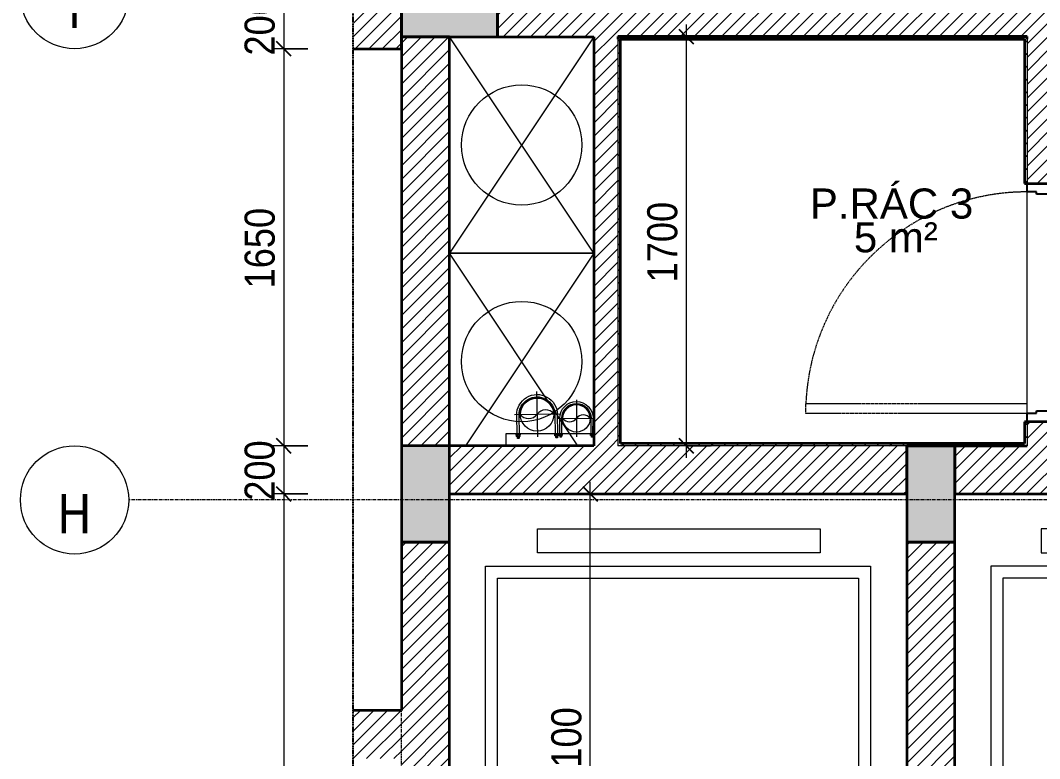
# Model space of a CAD drawing. Header units: millimetres. Extents: x 110757 to 149279, y 2002 to 54990.
# Drawn here: x 118995 to 123231, y 50362 to 53430 of the extents above; entities that cross this region are included whole.
import ezdxf

# ---------------------------------------------------------------- set-up
doc = ezdxf.new("R2010")
doc.units = ezdxf.units.MM
for name, pattern in [('Dash - Tight', [4.5, 3, -1.5]), ('Grid Line', [22.225, 12.7, -3.175, 3.175, -3.175]), ('Hidden', [7.14375, 4.7625, -2.38125]), ('IMPORT-CENTER _3_', [10.16, 6.35, -1.27, 1.27, -1.27])]:
    doc.linetypes.add(name, pattern=pattern)
for name, color, linetype, lineweight in [('0-2', 10, 'Continuous', 5), ('0-3', 250, 'Continuous', 18), ('A-ANNO-DIMS', 211, 'Continuous', 9), ('A-ANNO-DIMS-50', 211, 'Continuous', 9), ('A-AREA-IDEN', 2, 'Continuous', 9), ('A-DETL-GENF-1', 92, 'Dash - Tight', 18), ('A-DETL-GENF-2', 92, 'Hidden', 25), ('A-DOOR', 31, 'Continuous', 18), ('A-DOOR-1', 31, 'Continuous', 25), ('A-DOOR-FRAM', 31, 'Continuous', 25), ('A-FLOR', 192, 'Continuous', 18), ('A-WALL', 113, 'Continuous', 18), ('A-WALL-1', 113, 'Continuous', 35), ('A-WALL-PATT-1', 111, 'Continuous', 18), ('G-IMPT', 8, 'Continuous', 18), ('G-IMPT-1', 8, 'Continuous', 25), ('G-IMPT-2', 8, 'IMPORT-CENTER _3_', 18), ('I-WALL-2', 2, 'Continuous', 35), ('M-EQPM', 50, 'Continuous', 18), ('S-COLS-1', 9, 'Continuous', 5), ('S-COLS-2', 7, 'Continuous', 35), ('S-GRID-1', 1, 'Grid Line', 9), ('S-GRID-IDEN', 1, 'Continuous', 9)]:
    doc.layers.add(name, color=color, linetype=linetype, lineweight=lineweight)
doc.styles.add('Arial', font='arial.ttf', dxfattribs={"height": 125})
doc.styles.add('Tahoma_B', font='tahomabd.ttf', dxfattribs={"height": 162.5})
doc.styles.add('UTM Avo', font='', dxfattribs={"width": 0.9, "height": 125})
doc.styles.get('UTM Avo').set_extended_font_data('UTM Avo')
doc.dimstyles.new('1_Dim_chi_tiet_2_5', dxfattribs={"dimscale": 304.8, "dimtxt": 124.912619, "dimasz": 0.19685, "dimexe": 0.164042, "dimexo": 0.0625, "dimgap": 0.016404, "dimtad": 1, "dimdec": 0, "dimrnd": 5, "dimzin": 0, "dimdsep": 46, "dimtxsty": 'UTM Avo', "dimblk1": 'OBLIQUE', "dimblk2": 'OBLIQUE', "dimsah": 1, "dimcen": 0.09, "dimdle": 0.164042, "dimazin": 0, "dimtfac": 1, "dimtdec": 4, "dimtix": 1, "dimtmove": 0, "dimatfit": 3, "dimfxl": 0.328084, "dimfxlon": 1, "dimtvp": 1, "dimtolj": 1, "dimtzin": 0, "dimarcsym": 2})
pattern_1 = [(45, (8525.727, 0), (-28.284271, 28.284271), [])]
pattern_2 = [(45, (8525.727, 0), (-26.516504, 26.516504), [])]

# ---------------------------------------------------------------- blocks, each defined once
blk = doc.blocks.new('NCV_TKTC_KET CAU_rvt-2-TKCS_THANG MÁY TM3 - MẶT BẰNG TẦNG 1')
at = {"layer": 'S-COLS-1'}
for points in [[(112452.6, 53361.9), (112452.6, 53561.9), (112052.6, 53561.9), (112052.6, 53361.9)], [(112252.6, 51261.9), (112252.6, 51661.9), (112052.6, 51661.9), (112052.6, 51261.9)], [(114352.6, 51261.9), (114352.6, 51661.9), (114152.6, 51661.9), (114152.6, 51261.9), (114221.4, 51261.9)]]:
    blk.add_hatch(color=256, dxfattribs=at).paths.add_polyline_path(points)
at = {"layer": 'S-COLS-2'}
for p, q in [((112052.6, 53561.9), (112052.6, 53361.9)), ((112452.6, 53361.9), (112452.6, 53561.9)), ((112052.6, 53361.9), (112452.6, 53361.9)), ((112252.6, 51661.9), (112052.6, 51661.9)), ((112052.6, 51661.9), (112052.6, 51261.9)), ((112252.6, 51261.9), (112252.6, 51661.9)), ((114352.6, 51661.9), (114152.6, 51661.9)), ((114152.6, 51661.9), (114152.6, 51261.9)), ((114352.6, 51261.9), (114352.6, 51661.9)), ((112052.6, 51261.9), (112252.6, 51261.9)), ((114152.6, 51261.9), (114352.6, 51261.9))]:
    blk.add_line(p, q, dxfattribs=at)
blk = doc.blocks.new('TKTC_XREF_251221_MB TANG 1 - TKTC_XREF_260130_MB TANG 1_dwg_$cc-4202114-TKCS_THANG MÁY TM3 - MẶT BẰNG TẦNG 1')
at = {"layer": 'G-IMPT'}
blk.add_circle((0, 0), 0.5, dxfattribs=at)
for centre, radius, start, end in [((0, 0), 0.5, 90, 270), ((0.188, 0.25), 0.313, 126.8699, 233.1301), ((-0.188, -0.25), 0.313, 306.8699, 53.1301)]:
    blk.add_arc(centre, radius, start, end, dxfattribs=at)
at = {"layer": 'G-IMPT-2'}
for p, q in [((0, -0.673), (0, 0.638)), ((-0.673, 0), (0.673, 0))]:
    blk.add_line(p, q, dxfattribs=at)
blk = doc.blocks.new('TKTC_XREF_251221_MB TANG 1 - TKTC_XREF_260130_MB TANG 1_dwg_CUM U_DN100-4202115-TKCS_THANG MÁY TM3 - MẶT BẰNG TẦNG 1')
at = {"layer": 'G-IMPT'}
blk.add_hatch(color=256, dxfattribs=at).paths.add_polyline_path([(0, 61), (15.8, 58.9), (30.5, 52.8), (43.1, 43.1), (52.8, 30.5), (58.9, 15.8), (61, 0), (58.9, -15.8), (52.8, -30.5), (43.1, -43.1), (30.5, -52.8), (15.8, -58.9), (0, -61), (0, -57), (14.8, -55.1), (28.5, -49.4), (40.3, -40.3), (49.4, -28.5), (55.1, -14.8), (57, 0), (55.1, 14.8), (49.4, 28.5), (40.3, 40.3), (28.5, 49.4), (14.8, 55.1), (0, 57)])
for p, q in [((-79.1, 66.6), (-79.1, 63.4)), ((-76.6, 66.6), (-76.6, 63.4)), ((-74.6, 66.6), (-74.6, 63.4)), ((-72.7, 69.3), (-72.7, 60.7)), ((-66.9, 67.9), (-71.7, 67.9)), ((-66.9, 62.1), (-71.7, 62.1)), ((-65, 69), (0, 69)), ((-79.1, -63.4), (-79.1, -66.6)), ((-76.6, -63.4), (-76.6, -66.6)), ((-74.6, -63.4), (-74.6, -66.6)), ((-72.7, -60.7), (-72.7, -69.3)), ((-66.9, -62.1), (-71.7, -62.1)), ((-66.9, -67.9), (-71.7, -67.9)), ((-65, -69), (0, -69))]:
    blk.add_line(p, q, dxfattribs=at)
at = {"layer": 'G-IMPT', "flags": 128}
for points in [[(-72.7, 67.6), (-78.1, 67.6), (-78.1, 62.4), (-72.7, 62.4)], [(-71.7, 59.2), (-66.9, 59.2), (-66.9, 70.8), (-71.7, 70.8)], [(-66.9, 70.8), (-66.9, 72.7), (-65, 72.7)], [(-65, 72.7), (-65, 57.3), (-66.9, 57.3), (-66.9, 59.2)], [(-65, 61), (0, 61), (0, 57)], [(-72.7, -62.4), (-78.1, -62.4), (-78.1, -67.6), (-72.7, -67.6)], [(-71.7, -70.8), (-66.9, -70.8), (-66.9, -59.2), (-71.7, -59.2)], [(-66.9, -59.2), (-66.9, -57.3), (-65, -57.3), (-65, -72.7), (-66.9, -72.7), (-66.9, -70.8)], [(-65, -61), (0, -61), (0, -57)]]:
    blk.add_lwpolyline(points, dxfattribs=at)
at = {"layer": 'G-IMPT'}
for centre, radius, start, end in [((-78.1, 66.6), 0.96, 90, 180), ((-78.1, 63.4), 0.96, 180, 270), ((-71.1, 69.3), 1.56, 112.6199, 247.3801), ((-67.9, 65), 4.8, 143.1301, 216.8699), ((-71.1, 60.7), 1.56, 112.6199, 247.3801), ((0, 0), 69, 270, 90), ((0, 0), 61, 270, 90), ((0, 0), 57, 270, 90), ((-78.1, -63.4), 0.96, 90, 180), ((-78.1, -66.6), 0.96, 180, 270), ((-71.1, -60.7), 1.56, 112.6199, 247.3801), ((-67.9, -65), 4.8, 143.1301, 216.8699), ((-71.1, -69.3), 1.56, 112.6199, 247.3801)]:
    blk.add_arc(centre, radius, start, end, dxfattribs=at)
blk = doc.blocks.new('TKTC_XREF_251221_MB TANG 1 - TKTC_XREF_260130_MB TANG 1_dwg_CUM U_DN100-V4-TKCS_THANG MÁY TM3 - MẶT BẰNG TẦNG 1')
at = {"layer": 'G-IMPT'}
blk.add_hatch(color=256, dxfattribs=at).paths.add_polyline_path([(0, -61), (0, -57), (14.8, -55.1), (28.5, -49.4), (40.3, -40.3), (49.4, -28.5), (55.1, -14.8), (57, 0), (55.1, 14.8), (49.4, 28.5), (40.3, 40.3), (28.5, 49.4), (14.8, 55.1), (0, 57), (0, 61), (15.8, 58.9), (30.5, 52.8), (43.1, 43.1), (52.8, 30.5), (58.9, 15.8), (61, 0), (58.9, -15.8), (52.8, -30.5), (43.1, -43.1), (30.5, -52.8), (15.8, -58.9)])
for p, q in [((-72.7, 69.3), (-72.7, 60.7)), ((-65, 69), (0, 69)), ((-79.1, 66.6), (-79.1, 63.4)), ((-76.6, 66.6), (-76.6, 63.4)), ((-74.6, 66.6), (-74.6, 63.4)), ((-66.9, 67.9), (-71.7, 67.9)), ((-66.9, 62.1), (-71.7, 62.1)), ((-79.1, -63.4), (-79.1, -66.6)), ((-76.6, -63.4), (-76.6, -66.6)), ((-74.6, -63.4), (-74.6, -66.6)), ((-72.7, -60.7), (-72.7, -69.3)), ((-66.9, -62.1), (-71.7, -62.1)), ((-66.9, -67.9), (-71.7, -67.9)), ((-65, -69), (0, -69))]:
    blk.add_line(p, q, dxfattribs=at)
at = {"layer": 'G-IMPT', "flags": 128}
for points in [[(-71.7, 59.2), (-66.9, 59.2), (-66.9, 70.8), (-71.7, 70.8)], [(-66.9, 70.8), (-66.9, 72.7), (-65, 72.7), (-65, 57.3), (-66.9, 57.3), (-66.9, 59.2)], [(-72.7, 67.6), (-78.1, 67.6), (-78.1, 62.4), (-72.7, 62.4)], [(-65, 61), (0, 61), (0, 57)], [(-72.7, -62.4), (-78.1, -62.4), (-78.1, -67.6), (-72.7, -67.6)], [(-71.7, -70.8), (-66.9, -70.8), (-66.9, -59.2), (-71.7, -59.2)], [(-66.9, -59.2), (-66.9, -57.3), (-65, -57.3), (-65, -72.7), (-66.9, -72.7), (-66.9, -70.8)], [(-65, -61), (0, -61), (0, -57)]]:
    blk.add_lwpolyline(points, dxfattribs=at)
at = {"layer": 'G-IMPT'}
for centre, radius, start, end in [((-71.1, 69.3), 1.56, 112.6199, 247.3801), ((0, 0), 69, 270, 90), ((-78.1, 66.6), 0.96, 90, 180), ((-78.1, 63.4), 0.96, 180, 270), ((-67.9, 65), 4.8, 143.1301, 216.8699), ((-71.1, 60.7), 1.56, 112.6199, 247.3801), ((0, 0), 61, 270, 90), ((0, 0), 57, 270, 90), ((-78.1, -63.4), 0.96, 90, 180), ((-78.1, -66.6), 0.96, 180, 270), ((-71.1, -60.7), 1.56, 112.6199, 247.3801), ((-67.9, -65), 4.8, 143.1301, 216.8699), ((-71.1, -69.3), 1.56, 112.6199, 247.3801)]:
    blk.add_arc(centre, radius, start, end, dxfattribs=at)
blk = doc.blocks.new('TKTC_XREF_251221_MB TANG 1 - TKTC_XREF_260130_MB TANG 1_dwg_$cc-4202118-TKCS_THANG MÁY TM3 - MẶT BẰNG TẦNG 1')
at = {"layer": 'G-IMPT'}
blk.add_circle((0, 0), 0.5, dxfattribs=at)
for centre, radius, start, end in [((0, 0), 0.5, 90, 270), ((0.188, 0.25), 0.313, 126.8699, 233.1301), ((-0.188, -0.25), 0.313, 306.8699, 53.1301)]:
    blk.add_arc(centre, radius, start, end, dxfattribs=at)
at = {"layer": 'G-IMPT-2'}
for p, q in [((0, -0.673), (0, 0.673)), ((-0.673, 0), (0.673, 0))]:
    blk.add_line(p, q, dxfattribs=at)
blk = doc.blocks.new('TKTC_XREF_251221_MB TANG 1 - TKTC_XREF_260130_MB TANG 1_dwg-4202109-TKCS_THANG MÁY TM3 - MẶT BẰNG TẦNG 1')
at = {"layer": 'G-IMPT'}
for p, q in [((-90299, -349634.7), (-90664.7, -349634.7)), ((-90664.7, -349635), (-90664.7, -349684.7))]:
    blk.add_line(p, q, dxfattribs=at)
at = {"layer": 'G-IMPT', "flags": 128}
blk.add_lwpolyline([(-90299, -349634.7), (-90664.7, -349634.7), (-90664.7, -349684.7)], dxfattribs=at)
at = {"layer": 'G-IMPT-1'}
blk.add_line((-91099.1, -348034.7), (-91099.1, -350784.7), dxfattribs=at)
for name, p, xscale, yscale, zscale, rotation in [('TKTC_XREF_251221_MB TANG 1 - TKTC_XREF_260130_MB TANG 1_dwg_$cc-4202118-TKCS_THANG MÁY TM3 - MẶT BẰNG TẦNG 1', (-90535.1, -349553.4), 140.0000000000797, 140.0000000000797, 140.0000000000797, 271.0087957877644), ('TKTC_XREF_251221_MB TANG 1 - TKTC_XREF_260130_MB TANG 1_dwg_$cc-4202114-TKCS_THANG MÁY TM3 - MẶT BẰNG TẦNG 1', (-90371.7, -349570.6), 114.0000000000649, 114.0000000000649, 114.0000000000649, 269.9277821117898)]:
    blk.add_blockref(name, p, dxfattribs=dict(xscale=xscale, yscale=yscale, zscale=zscale, rotation=rotation))
at = {"extrusion": (0, 0, -1), "xscale": 1.228070175438593, "yscale": 1.228070175438593, "zscale": -1.228070175438593, "rotation": 88.99120421064113}
blk.add_blockref('TKTC_XREF_251221_MB TANG 1 - TKTC_XREF_260130_MB TANG 1_dwg_CUM U_DN100-V4-TKCS_THANG MÁY TM3 - MẶT BẰNG TẦNG 1', (90535, -349556.3), dxfattribs=at)
at = {"extrusion": (0, 0, -1), "zscale": -1, "rotation": 90.072217886616}
blk.add_blockref('TKTC_XREF_251221_MB TANG 1 - TKTC_XREF_260130_MB TANG 1_dwg_CUM U_DN100-4202115-TKCS_THANG MÁY TM3 - MẶT BẰNG TẦNG 1', (90371.6, -349569.7), dxfattribs=at)
blk = doc.blocks.new('TKTC_XREF_251221_MB TANG 1 - TKTC_XREF_251221_MB TANG 1-2038492-TKCS_THANG MÁY TM3 - MẶT BẰNG TẦNG 1')
blk.add_blockref('TKTC_XREF_251221_MB TANG 1 - TKTC_XREF_260130_MB TANG 1_dwg-4202109-TKCS_THANG MÁY TM3 - MẶT BẰNG TẦNG 1', (169499.1, 384109.7))
blk = doc.blocks.new('FD_02 - FD_03 - FD_03-KY THUAT-900x2200mm-801877-TKCS_THANG MÁY TM3 - MẶT BẰNG TẦNG 1')
at = {"layer": 'A-DETL-GENF-1'}
for p, q in [((460, -50), (420, -50)), ((420, -50), (420, -970)), ((460, -970), (460, -50)), ((420, -970), (460, -970))]:
    blk.add_line(p, q, dxfattribs=at)
blk.add_arc((460, -50), 920, 180, 267.5081, dxfattribs=at)
at = {"layer": 'A-DOOR-FRAM'}
for p, q in [((-495, 50), (-450, 50)), ((-495, -50), (-495, 50)), ((-450, 50), (-450, -10)), ((450, 50), (495, 50)), ((450, -10), (450, 50)), ((495, 50), (495, -50)), ((-450, -10), (-460, -10)), ((-460, -10), (-460, -50)), ((460, -10), (450, -10)), ((460, -50), (460, -10)), ((-460, -50), (-495, -50)), ((495, -50), (460, -50))]:
    blk.add_line(p, q, dxfattribs=at)
blk = doc.blocks.new('Thang may HIEN - Dài x Rộng - 2000x2000-2402764-TKCS_THANG MÁY TM3 - MẶT BẰNG TẦNG 1')
at = {"layer": 'A-DOOR'}
for p, q in [((-590, 120), (-880, 120)), ((-880, 120), (-880, 100)), ((-880, 100), (-600, 100)), ((-600, 100), (-600, -100)), ((-500, -60), (-590, 120)), ((590, 120), (500, -60)), ((880, 120), (590, 120)), ((600, -100), (600, 100)), ((600, 100), (880, 100)), ((880, 100), (880, 120)), ((-500, -140), (-500, -60)), ((500, -60), (500, -140)), ((-600, -100), (-540, -100)), ((-540, -100), (-540, -140)), ((615, -100), (600, -100)), ((615, -140), (615, -100)), ((-660, -190.4), (-660, -150.4)), ((-660, -150.4), (-10, -150.4)), ((-540, -140), (-500, -140)), ((-10, -150.4), (-10, -190.4)), ((660, -150.4), (10, -150.4)), ((10, -150.4), (10, -190.4)), ((500, -140), (615, -140)), ((660, -190.4), (660, -150.4)), ((-10, -190.4), (-660, -190.4)), ((-10, -200.4), (-660, -200.4)), ((-660, -200.4), (-660, -240.4)), ((-10, -240.4), (-10, -200.4)), ((10, -190.4), (660, -190.4)), ((10, -200.4), (10, -240.4)), ((660, -200.4), (10, -200.4)), ((660, -240.4), (660, -200.4)), ((-660, -240.4), (-10, -240.4)), ((10, -240.4), (660, -240.4)), ((-440, -255), (-440, -300)), ((-400, -255), (-440, -255)), ((475, -255), (-400, -255)), ((-400, -350), (-400, -255)), ((475, -255), (515, -255)), ((475, -350), (475, -255)), ((515, -255), (515, -300)), ((-440, -300), (-800, -300)), ((-800, -300), (-800, -1900)), ((800, -300), (515, -300)), ((800, -1900), (800, -300)), ((-400, -350), (-750, -350)), ((-750, -350), (-750, -1850)), ((750, -350), (475, -350)), ((750, -1850), (750, -350)), ((-750, -1850), (750, -1850)), ((-800, -1900), (800, -1900)), ((590.8, -1955.4), (-584.2, -1955.4)), ((-584.2, -1955.4), (-584.2, -2055.4)), ((590.8, -2055.4), (590.8, -1955.4)), ((-584.2, -2055.4), (590.8, -2055.4))]:
    blk.add_line(p, q, dxfattribs=at)
at = {"layer": 'A-DOOR-1'}
for p, q in [((-680, 124), (-790, 124)), ((-790, 124), (-790, 120)), ((-680, 120), (-680, 124)), ((-600, -100), (-640, -100)), ((-640, -100), (-640, -140)), ((640, -100), (615, -100)), ((640, -140), (640, -100)), ((-10, -150.4), (-660, -150.4)), ((-660, -150.4), (-660, -190.4)), ((-640, -140), (-540, -140)), ((-10, -190.4), (-10, -150.4)), ((10, -150.4), (10, -190.4)), ((660, -150.4), (10, -150.4)), ((615, -140), (640, -140)), ((660, -190.4), (660, -150.4)), ((-660, -190.4), (-10, -190.4)), ((-10, -200.4), (-660, -200.4)), ((-660, -200.4), (-660, -240.4)), ((-10, -240.4), (-10, -200.4)), ((10, -190.4), (660, -190.4)), ((10, -200.4), (10, -240.4)), ((660, -200.4), (10, -200.4)), ((660, -240.4), (660, -200.4)), ((-660, -240.4), (-10, -240.4)), ((10, -240.4), (660, -240.4))]:
    blk.add_line(p, q, dxfattribs=at)
blk = doc.blocks.new('Thang may HIEN - Dài x Rộng - 2000x2000-2402870-TKCS_THANG MÁY TM3 - MẶT BẰNG TẦNG 1')
at = {"layer": 'A-DOOR'}
for p, q in [((-584.2, 1955.4), (-584.2, 2055.4)), ((-584.2, 2055.4), (590.8, 2055.4)), ((590.8, 2055.4), (590.8, 1955.4)), ((590.8, 1955.4), (-584.2, 1955.4)), ((-800, 300), (-800, 1900)), ((-800, 1900), (800, 1900)), ((800, 1900), (800, 300)), ((-750, 350), (-750, 1850)), ((-750, 1850), (750, 1850)), ((750, 1850), (750, 350)), ((-400, 350), (-750, 350)), ((-400, 350), (-400, 255)), ((475, 350), (475, 255)), ((750, 350), (475, 350)), ((-440, 300), (-800, 300)), ((-440, 255), (-440, 300)), ((515, 255), (515, 300)), ((800, 300), (515, 300)), ((-400, 255), (-440, 255)), ((475, 255), (-400, 255)), ((475, 255), (515, 255)), ((-660, 200.4), (-660, 240.4)), ((-660, 240.4), (-10, 240.4)), ((-10, 240.4), (-10, 200.4)), ((10, 200.4), (10, 240.4)), ((10, 240.4), (660, 240.4)), ((660, 240.4), (660, 200.4)), ((-10, 200.4), (-660, 200.4)), ((-10, 190.4), (-660, 190.4)), ((-660, 190.4), (-660, 150.4)), ((-10, 150.4), (-10, 190.4)), ((660, 200.4), (10, 200.4)), ((10, 150.4), (10, 190.4)), ((10, 190.4), (660, 190.4)), ((660, 190.4), (660, 150.4)), ((-660, 150.4), (-10, 150.4)), ((-540, 140), (-500, 140)), ((-540, 100), (-540, 140)), ((-500, 140), (-500, 60)), ((660, 150.4), (10, 150.4)), ((500, 140), (615, 140)), ((500, 60), (500, 140)), ((615, 140), (615, 100)), ((-600, 100), (-540, 100)), ((-600, -100), (-600, 100)), ((600, 100), (600, -100)), ((615, 100), (600, 100)), ((-500, 60), (-590, -120)), ((590, -120), (500, 60)), ((-880, -120), (-880, -100)), ((-880, -100), (-600, -100)), ((-590, -120), (-880, -120)), ((880, -120), (590, -120)), ((600, -100), (880, -100)), ((880, -100), (880, -120))]:
    blk.add_line(p, q, dxfattribs=at)
at = {"layer": 'A-DOOR-1'}
for p, q in [((-660, 240.4), (-10, 240.4)), ((-660, 200.4), (-660, 240.4)), ((-10, 240.4), (-10, 200.4)), ((10, 240.4), (660, 240.4)), ((10, 200.4), (10, 240.4)), ((660, 240.4), (660, 200.4)), ((-10, 200.4), (-660, 200.4)), ((-660, 190.4), (-10, 190.4)), ((-660, 150.4), (-660, 190.4)), ((-10, 190.4), (-10, 150.4)), ((660, 200.4), (10, 200.4)), ((10, 190.4), (660, 190.4)), ((10, 150.4), (10, 190.4)), ((660, 190.4), (660, 150.4)), ((-10, 150.4), (-660, 150.4)), ((-640, 140), (-540, 140)), ((-640, 100), (-640, 140)), ((660, 150.4), (10, 150.4)), ((615, 140), (640, 140)), ((640, 140), (640, 100)), ((-600, 100), (-640, 100)), ((640, 100), (615, 100)), ((-790, -124), (-790, -120)), ((-680, -124), (-790, -124)), ((-680, -120), (-680, -124))]:
    blk.add_line(p, q, dxfattribs=at)
blk = doc.blocks.new('BORDER VIEW - BORDER VIEW-2485195-TKCS_THANG MÁY TM3 - MẶT BẰNG TẦNG 1')
at = {"layer": 'A-DETL-GENF-2'}
blk.add_line((0, 150), (0, 9680.9), dxfattribs=at)
blk = doc.blocks.new('Grid - M_Grid Head - Circle-353313-TKCS_THANG MÁY TM3 - MẶT BẰNG TẦNG 1')
at = {"layer": 'S-GRID-IDEN'}
blk.add_circle((0, 0), 4.5, dxfattribs=at)
blk = doc.blocks.new('DIMBLOCK39-TKCS_THANG MÁY TM3 - MẶT BẰNG TẦNG 1')
at = {"layer": 'A-ANNO-DIMS-50', "lineweight": 25}
for p, q in [((120089.3, 53511.9), (120059.3, 53541.9)), ((120089.3, 53511.9), (120119.3, 53481.9)), ((120089.3, 53311.9), (120059.3, 53341.9)), ((120089.3, 53311.9), (120119.3, 53281.9))]:
    blk.add_line(p, q, dxfattribs=at)
at = {"layer": 'A-ANNO-DIMS-50'}
for p, q in [((120089.3, 53561.9), (120089.3, 53311.9)), ((120189.3, 53511.9), (120039.3, 53511.9)), ((120089.3, 53511.9), (120189.3, 53511.9)), ((120189.3, 53311.9), (120039.3, 53311.9)), ((120089.3, 53311.9), (120189.3, 53311.9))]:
    blk.add_line(p, q, dxfattribs=at)
at = {"layer": 'A-ANNO-DIMS-50', "color": 0, "insert": (119926.9, 53283.6), "char_height": 125, "width": 308.118, "attachment_point": 1, "rotation": 90, "line_spacing_factor": 1.110334, "style": 'UTM Avo'}
blk.add_mtext('200', dxfattribs=at)
blk = doc.blocks.new('_Oblique')
at = {"color": 0, "linetype": 'ByBlock', "lineweight": -2}
blk.add_line((-0.5, -0.5), (0.5, 0.5), dxfattribs=at)
blk = doc.blocks.new('DIMBLOCK40-TKCS_THANG MÁY TM3 - MẶT BẰNG TẦNG 1')
at = {"layer": 'A-ANNO-DIMS-50', "lineweight": 25}
for p, q in [((120089.3, 53311.9), (120059.3, 53341.9)), ((120089.3, 53311.9), (120119.3, 53281.9)), ((120089.3, 51661.9), (120059.3, 51691.9)), ((120089.3, 51661.9), (120119.3, 51631.9))]:
    blk.add_line(p, q, dxfattribs=at)
at = {"layer": 'A-ANNO-DIMS-50'}
for p, q in [((120189.3, 53311.9), (120039.3, 53311.9)), ((120089.3, 53311.9), (120089.3, 51661.9)), ((120089.3, 53311.9), (120189.3, 53311.9)), ((120189.3, 51661.9), (120039.3, 51661.9)), ((120089.3, 51661.9), (120189.3, 51661.9))]:
    blk.add_line(p, q, dxfattribs=at)
at = {"layer": 'A-ANNO-DIMS-50', "color": 0, "insert": (119926.9, 52315.8), "char_height": 125, "width": 410.824, "attachment_point": 1, "rotation": 90, "line_spacing_factor": 1.110334, "style": 'UTM Avo'}
blk.add_mtext('1650', dxfattribs=at)
blk = doc.blocks.new('DIMBLOCK41-TKCS_THANG MÁY TM3 - MẶT BẰNG TẦNG 1')
at = {"layer": 'A-ANNO-DIMS-50', "lineweight": 25}
for p, q in [((120089.3, 51661.9), (120059.3, 51691.9)), ((120089.3, 51661.9), (120119.3, 51631.9)), ((120089.3, 51461.9), (120059.3, 51491.9)), ((120089.3, 51461.9), (120119.3, 51431.9))]:
    blk.add_line(p, q, dxfattribs=at)
at = {"layer": 'A-ANNO-DIMS-50'}
for p, q in [((120189.3, 51661.9), (120039.3, 51661.9)), ((120089.3, 51661.9), (120089.3, 51461.9)), ((120089.3, 51661.9), (120189.3, 51661.9)), ((120189.3, 51461.9), (120039.3, 51461.9)), ((120089.3, 51461.9), (120189.3, 51461.9))]:
    blk.add_line(p, q, dxfattribs=at)
at = {"layer": 'A-ANNO-DIMS-50', "color": 0, "insert": (119926.9, 51433.6), "char_height": 125, "width": 308.118, "attachment_point": 1, "rotation": 90, "line_spacing_factor": 1.110334, "style": 'UTM Avo'}
blk.add_mtext('200', dxfattribs=at)
blk = doc.blocks.new('DIMBLOCK42-TKCS_THANG MÁY TM3 - MẶT BẰNG TẦNG 1')
at = {"layer": 'A-ANNO-DIMS-50', "lineweight": 25}
for p, q in [((120089.3, 51461.9), (120059.3, 51491.9)), ((120089.3, 51461.9), (120119.3, 51431.9)), ((120089.3, 48436.9), (120059.3, 48466.9)), ((120089.3, 48436.9), (120119.3, 48406.9))]:
    blk.add_line(p, q, dxfattribs=at)
at = {"layer": 'A-ANNO-DIMS-50'}
for p, q in [((120189.3, 51461.9), (120039.3, 51461.9)), ((120089.3, 51461.9), (120089.3, 48386.9)), ((120089.3, 51461.9), (120189.3, 51461.9)), ((120189.3, 48436.9), (120039.3, 48436.9)), ((120089.3, 48436.9), (120189.3, 48436.9))]:
    blk.add_line(p, q, dxfattribs=at)
at = {"layer": 'A-ANNO-DIMS-50', "color": 0, "insert": (119926.9, 49778.3), "char_height": 125, "width": 410.824, "attachment_point": 1, "rotation": 90, "line_spacing_factor": 1.110334, "style": 'UTM Avo'}
blk.add_mtext('3025', dxfattribs=at)
blk = doc.blocks.new('DIMBLOCK49-TKCS_THANG MÁY TM3 - MẶT BẰNG TẦNG 1')
at = {"layer": 'A-ANNO-DIMS-50'}
for p, q in [((121762.5, 53411.9), (121762.5, 51611.9)), ((121862.5, 53361.9), (121712.5, 53361.9)), ((121762.5, 53361.9), (121862.5, 53361.9)), ((121862.5, 51661.9), (121712.5, 51661.9)), ((121762.5, 51661.9), (121862.5, 51661.9))]:
    blk.add_line(p, q, dxfattribs=at)
at = {"layer": 'A-ANNO-DIMS-50', "lineweight": 25}
for p, q in [((121762.5, 53361.9), (121732.5, 53391.9)), ((121762.5, 53361.9), (121792.5, 53331.9)), ((121762.5, 51661.9), (121732.5, 51691.9)), ((121762.5, 51661.9), (121792.5, 51631.9))]:
    blk.add_line(p, q, dxfattribs=at)
at = {"layer": 'A-ANNO-DIMS-50', "color": 0, "insert": (121600.1, 52340.8), "char_height": 125, "width": 410.824, "attachment_point": 1, "rotation": 90, "line_spacing_factor": 1.110334, "style": 'UTM Avo'}
blk.add_mtext('1700', dxfattribs=at)
blk = doc.blocks.new('DIMBLOCK50-TKCS_THANG MÁY TM3 - MẶT BẰNG TẦNG 1')
at = {"layer": 'A-ANNO-DIMS-50'}
for p, q in [((121363.7, 49311.9), (121363.7, 51511.9)), ((121263.7, 51461.9), (121413.7, 51461.9)), ((121363.7, 51461.9), (121263.7, 51461.9)), ((121263.7, 49361.9), (121413.7, 49361.9)), ((121363.7, 49361.9), (121263.7, 49361.9))]:
    blk.add_line(p, q, dxfattribs=at)
at = {"layer": 'A-ANNO-DIMS-50', "lineweight": 25}
for p, q in [((121363.7, 51461.9), (121333.7, 51491.9)), ((121363.7, 51461.9), (121393.7, 51431.9)), ((121363.7, 49361.9), (121333.7, 49391.9)), ((121363.7, 49361.9), (121393.7, 49331.9))]:
    blk.add_line(p, q, dxfattribs=at)
at = {"layer": 'A-ANNO-DIMS-50', "color": 0, "insert": (121201.3, 50240.8), "char_height": 125, "width": 410.824, "attachment_point": 1, "rotation": 90, "line_spacing_factor": 1.110334, "style": 'UTM Avo'}
blk.add_mtext('2100', dxfattribs=at)

msp = doc.modelspace()

# ---------------------------------------------------------------- hatches: boundary and pattern name
at = {"layer": 'A-WALL-PATT-1'}
h = msp.add_hatch(dxfattribs=at)
h.set_pattern_fill('FP_1', color=256, style=0, pattern_type=2)
h.set_pattern_definition(pattern_1)
h.paths.add_polyline_path([(123278.4, 53361.9), (123678.4, 53361.9), (123678.4, 53561.9), (120978.3, 53561.9), (120978.3, 53361.9), (123178.4, 53361.9)])
h = msp.add_hatch(dxfattribs=at)
h.set_pattern_fill('FP_1', color=256, style=0, pattern_type=2)
h.set_pattern_definition(pattern_1)
h.paths.add_polyline_path([(120578.3, 53311.9), (120578.3, 53511.9), (120378.4, 53511.9), (120378.4, 53311.9)])
h = msp.add_hatch(dxfattribs=at)
h.set_pattern_fill('FP_1', color=256, style=0, pattern_type=2)
h.set_pattern_definition(pattern_1)
h.paths.add_polyline_path([(120778.4, 51661.9), (120778.4, 53361.9), (120578.4, 53361.9), (120578.4, 51661.9)])
h = msp.add_hatch(dxfattribs=at)
h.set_pattern_fill('FP_1', color=256, style=0, pattern_type=2)
h.set_pattern_definition(pattern_1)
h.paths.add_polyline_path([(121478.4, 51661.9), (121478.4, 53361.9), (121378.4, 53361.9), (121378.4, 51661.9), (121468.9, 51661.9)])
h = msp.add_hatch(dxfattribs=at)
h.set_pattern_fill('FP_3', color=256, style=0, pattern_type=2)
h.set_pattern_definition(pattern_2)
h.paths.add_polyline_path([(121488.4, 53352.3), (123178.4, 53352.3), (123178.4, 53362.3), (121478.4, 53362.3), (121478.4, 53352.3)])
h = msp.add_hatch(dxfattribs=at)
h.set_pattern_fill('FP_3', color=256, style=0, pattern_type=2)
h.set_pattern_definition(pattern_2)
h.paths.add_polyline_path([(121488.4, 51671.9), (121488.4, 53352.3), (121478.4, 53352.3), (121478.4, 51671.9)])
h = msp.add_hatch(dxfattribs=at)
h.set_pattern_fill('FP_3', color=256, style=0, pattern_type=2)
h.set_pattern_definition(pattern_2)
h.paths.add_polyline_path([(123178.4, 51661.9), (123178.4, 51761.9), (123168.4, 51761.9), (123168.4, 51661.9)])
h.paths.add_polyline_path([(123178.4, 52751.9), (123178.4, 53352.3), (123168.4, 53352.3), (123168.4, 52751.9)])
h = msp.add_hatch(dxfattribs=at)
h.set_pattern_fill('FP_1', color=256, style=0, pattern_type=2)
h.set_pattern_definition(pattern_1)
h.paths.add_polyline_path([(123278.4, 51661.9), (123278.4, 51761.9), (123178.4, 51761.9), (123178.4, 51661.9)])
h.paths.add_polyline_path([(123178.4, 52751.9), (123278.4, 52751.9), (123278.4, 53361.9), (123178.4, 53361.9), (123178.4, 53352.3)])
h = msp.add_hatch(dxfattribs=at)
h.set_pattern_fill('FP_1', color=256, style=0, pattern_type=2)
h.set_pattern_definition(pattern_1)
h.paths.add_polyline_path([(122678.3, 51461.9), (122678.3, 51661.9), (120778.4, 51661.9), (120778.4, 51461.9), (121895, 51461.9)])
h = msp.add_hatch(dxfattribs=at)
h.set_pattern_fill('FP_3', color=256, style=0, pattern_type=2)
h.set_pattern_definition(pattern_2)
h.paths.add_polyline_path([(121478.4, 51661.9), (123168.4, 51661.9), (123168.4, 51671.9), (121478.4, 51671.9)])
h = msp.add_hatch(dxfattribs=at)
h.set_pattern_fill('FP_1', color=256, style=0, pattern_type=2)
h.set_pattern_definition(pattern_1)
h.paths.add_polyline_path([(124378.3, 51461.9), (124378.3, 51661.9), (122878.3, 51661.9), (122878.3, 51461.9)])
h = msp.add_hatch(dxfattribs=at)
h.set_pattern_fill('FP_1', color=256, style=0, pattern_type=2)
h.set_pattern_definition(pattern_1)
h.paths.add_polyline_path([(120578.4, 49561.9), (120778.4, 49561.9), (120778.4, 51261.9), (120578.4, 51261.9), (120578.4, 50351.9)])
h = msp.add_hatch(dxfattribs=at)
h.set_pattern_fill('FP_1', color=256, style=0, pattern_type=2)
h.set_pattern_definition(pattern_1)
h.paths.add_polyline_path([(122678.3, 49561.9), (122878.3, 49561.9), (122878.3, 51261.9), (122678.3, 51261.9)])
h = msp.add_hatch(dxfattribs=at)
h.set_pattern_fill('FP_1', color=256, style=0, pattern_type=2)
h.set_pattern_definition(pattern_1)
h.paths.add_polyline_path([(120378.4, 50361.9), (120578.4, 50361.9), (120578.4, 50561.9), (120378.4, 50561.9)])

# ---------------------------------------------------------------- linework, layer by layer
at = {"layer": '0-3'}
for p, q in [((121378.3, 52462.3), (120778.4, 53361.9)), ((121378.3, 53361.9), (120778.4, 52462.3)), ((121378.3, 52462.3), (121378.3, 53361.9)), ((120778.4, 52462.3), (121378.3, 52462.3)), ((121311.8, 51661.9), (120778.4, 52461.9)), ((121378.3, 52461.9), (120778.4, 52461.9)), ((121378.3, 52461.9), (120844.8, 51661.9)), ((121378.3, 51661.9), (121378.3, 52461.9))]:
    msp.add_line(p, q, dxfattribs=at)
for centre in [(121078.4, 52911.9), (121078.4, 52011.9)]:
    msp.add_circle(centre, 250, dxfattribs=at)
at = {"layer": 'A-FLOR'}
msp.add_line((121378.3, 53362), (121378.3, 51661.9), dxfattribs=at)
at = {"layer": 'A-WALL'}
for p, q in [((121478.4, 53352.3), (121478.4, 51661.9)), ((123178.4, 53352.3), (123178.4, 52751.9)), ((123178.4, 51796.9), (123178.4, 52716.9)), ((123178.4, 51761.9), (123178.4, 51661.9)), ((122678.3, 51661.9), (121478.4, 51661.9))]:
    msp.add_line(p, q, dxfattribs=at)
at = {"layer": 'A-WALL-1'}
for p, q in [((120978.3, 53561.9), (120978.3, 53361.9)), ((120578.3, 53311.9), (120578.3, 53511.9)), ((120778.4, 53361.9), (120578.4, 53361.9)), ((120578.4, 53361.9), (120578.4, 51661.9)), ((120778.4, 51461.9), (120778.4, 53361.9)), ((120978.3, 53361.9), (121378.4, 53361.9)), ((121378.4, 53361.9), (121378.4, 51661.9)), ((121478.4, 53361.9), (123178.4, 53361.9)), ((120378.4, 53311.9), (120578.3, 53311.9)), ((123178.4, 52751.9), (123278.4, 52751.9)), ((123278.4, 51761.9), (123178.4, 51761.9)), ((121378.4, 51661.9), (120578.4, 51661.9)), ((122678.3, 51461.9), (122678.3, 51661.9)), ((122878.3, 51661.9), (122878.3, 51461.9)), ((120778.4, 51461.9), (122678.3, 51461.9)), ((122878.3, 51461.9), (124378.3, 51461.9)), ((120778.4, 51261.9), (120578.4, 51261.9)), ((120578.4, 51261.9), (120578.4, 50561.9)), ((120778.4, 49561.9), (120778.4, 51261.9)), ((122678.3, 51261.9), (122678.3, 49561.9)), ((122878.3, 51261.9), (122678.3, 51261.9)), ((122878.3, 49561.9), (122878.3, 51261.9)), ((120578.4, 50561.9), (120378.4, 50561.9))]:
    msp.add_line(p, q, dxfattribs=at)
at = {"layer": 'I-WALL-2'}
for p, q in [((123178.4, 53362.3), (121478.4, 53362.3)), ((121478.4, 53362.3), (121478.4, 53352.3)), ((121488.4, 53352.3), (123168.4, 53352.3)), ((121488.4, 51671.9), (121488.4, 53352.3)), ((123168.4, 53352.3), (123168.4, 52751.9)), ((123178.4, 53352.3), (123178.4, 53362.3)), ((123168.4, 52751.9), (123178.4, 52751.9)), ((123168.4, 51761.9), (123168.4, 51671.9)), ((123178.4, 51761.9), (123168.4, 51761.9)), ((123168.4, 51671.9), (121488.4, 51671.9)), ((122678.3, 51661.9), (123178.4, 51661.9))]:
    msp.add_line(p, q, dxfattribs=at)
at = {"layer": 'S-GRID-1'}
for p, q in [((120578.4, 53290.1), (120578.4, 54540.1)), ((120578.4, 44161.5), (120578.4, 53290.1)), ((120695.2, 51436.9), (119445.2, 51436.9)), ((125061.9, 51436.9), (120695.2, 51436.9))]:
    msp.add_line(p, q, dxfattribs=at)

# ---------------------------------------------------------------- block references
at = {"layer": '0-2'}
msp.add_blockref('NCV_TKTC_KET CAU_rvt-2-TKCS_THANG MÁY TM3 - MẶT BẰNG TẦNG 1', (8525.7, 0), dxfattribs=at)
at = {"layer": 'A-DETL-GENF-1'}
msp.add_blockref('BORDER VIEW - BORDER VIEW-2485195-TKCS_THANG MÁY TM3 - MẶT BẰNG TẦNG 1', (120378.4, 44036.9), dxfattribs=at)
at = {"layer": 'A-DOOR'}
for name, p, rotation in [('FD_02 - FD_03 - FD_03-KY THUAT-900x2200mm-801877-TKCS_THANG MÁY TM3 - MẶT BẰNG TẦNG 1', (123228.4, 52256.9), 270), ('Thang may HIEN - Dài x Rộng - 2000x2000-2402764-TKCS_THANG MÁY TM3 - MẶT BẰNG TẦNG 1', (123828.3, 49261.9), 180)]:
    msp.add_blockref(name, p, dxfattribs=dict(at, rotation=rotation))
msp.add_blockref('Thang may HIEN - Dài x Rộng - 2000x2000-2402870-TKCS_THANG MÁY TM3 - MẶT BẰNG TẦNG 1', (121728.3, 49261.9), dxfattribs=at)
at = {"layer": 'M-EQPM'}
msp.add_blockref('TKTC_XREF_251221_MB TANG 1 - TKTC_XREF_251221_MB TANG 1-2038492-TKCS_THANG MÁY TM3 - MẶT BẰNG TẦNG 1', (42178.3, 17236.9), dxfattribs=at)
at = {"layer": 'S-GRID-IDEN', "xscale": 49.99999999999998, "yscale": 49.99999999999998, "zscale": 49.99999999999998, "rotation": 89.99999999999986}
for p in [(119220.2, 53536.9), (119220.2, 51436.9)]:
    msp.add_blockref('Grid - M_Grid Head - Circle-353313-TKCS_THANG MÁY TM3 - MẶT BẰNG TẦNG 1', p, dxfattribs=at)

# ---------------------------------------------------------------- texts
at = {"layer": 'A-AREA-IDEN', "char_height": 125, "line_spacing_factor": 0.936439, "style": 'Arial'}
for s, insert, width, attachment_point in [('\\pt2.5,5,7.5,10,12.5,15,17.5,20,22.5,25,27.5,30,32.5,35,37.5,40,42.5,45,47.5,50,52.5,55,57.5,60,62.5,65,67.5,70,72.5,75,77.5,80;P.RÁC 3', (122615.5, 52604.3), 681.5, 8), ('\\pt2.5,5,7.5,10,12.5,15,17.5,20,22.5,25,27.5,30,32.5,35,37.5,40,42.5,45,47.5,50,52.5,55,57.5,60,62.5,65,67.5,70,72.5,75,77.5,80;5 m²', (122633.4, 52527.4), 357.5, 5)]:
    msp.add_mtext(s, dxfattribs=dict(at, insert=insert, width=width, attachment_point=attachment_point))

# ---------------------------------------------------------------- dimensions: what is measured, and where the dimension line sits
at = {"layer": 'A-ANNO-DIMS'}
for base, p1, p2, override, picture, middle in [((120089.3, 53311.9), (120189.3, 53511.9), (120189.3, 53311.9), {"dimpost": '<>', "dimfxl": 200}, 'DIMBLOCK39-TKCS_THANG MÁY TM3 - MẶT BẰNG TẦNG 1', (120019.6, 53411.9)), ((121762.5, 51661.9), (121862.5, 53361.9), (121862.5, 51661.9), {"dimpost": '<>', "dimfxl": 1700}, 'DIMBLOCK49-TKCS_THANG MÁY TM3 - MẶT BẰNG TẦNG 1', (121692.8, 52511.9)), ((120089.3, 51661.9), (120189.3, 53311.9), (120189.3, 51661.9), {"dimpost": '<>', "dimfxl": 1650}, 'DIMBLOCK40-TKCS_THANG MÁY TM3 - MẶT BẰNG TẦNG 1', (120019.6, 52486.9)), ((120089.3, 51461.9), (120189.3, 51661.9), (120189.3, 51461.9), {"dimpost": '<>', "dimfxl": 200}, 'DIMBLOCK41-TKCS_THANG MÁY TM3 - MẶT BẰNG TẦNG 1', (120019.6, 51561.9)), ((121363.7, 51461.9), (121263.7, 49361.9), (121263.7, 51461.9), {"dimpost": '<>', "dimfxl": 2100}, 'DIMBLOCK50-TKCS_THANG MÁY TM3 - MẶT BẰNG TẦNG 1', (121294, 50411.9)), ((120089.3, 48436.9), (120189.3, 51461.9), (120189.3, 48436.9), {"dimpost": '<>', "dimfxl": 3025}, 'DIMBLOCK42-TKCS_THANG MÁY TM3 - MẶT BẰNG TẦNG 1', (120019.6, 49949.4))]:
    dim = msp.add_linear_dim(base=base, p1=p1, p2=p2, angle=90, dimstyle='1_Dim_chi_tiet_2_5', override=override, dxfattribs=at)
    dim.commit()
    dim.dimension.update_dxf_attribs({"geometry": picture, "text_midpoint": middle})

# ---------------------------------------------------------------- next in the draw order: texts
at = {"layer": 'S-GRID-IDEN', "char_height": 162.5, "attachment_point": 5, "line_spacing_factor": 0.996129, "style": 'Tahoma_B', "bg_fill": 3, "box_fill_scale": 1.25, "bg_fill_color": 256, "bg_fill_true_color": 13158600, "bg_fill_transparency": 0}
for s, insert, width in [('\\pt634.99962,1269.99925,1905.0005,2540.00013,3174.99975,3809.99937,4445.00062,5080.00025,5714.99987,6349.9995,6985.00075,7620.00037,8255,8889.99962,9524.99925,10160.0005,10795.00013,11429.99975,12064.99938,12700.00063,13335.00025,13969.99988,14604.9995,15240.00075,15875.00038,16510,17144.99963,17779.99925,18415.0005,19050.00013,19684.99975,20319.99938;I', (119220, 53479.7), 109), ('\\pt634.99962,1269.99925,1905.0005,2540.00013,3174.99975,3809.99937,4445.00062,5080.00025,5714.99987,6349.9995,6985.00075,7620.00037,8255,8889.99962,9524.99925,10160.0005,10795.00013,11429.99975,12064.99938,12700.00063,13335.00025,13969.99988,14604.9995,15240.00075,15875.00038,16510,17144.99963,17779.99925,18415.0005,19050.00013,19684.99975,20319.99938;H', (119219.7, 51379.7), 172)]:
    msp.add_mtext(s, dxfattribs=dict(at, insert=insert, width=width))

doc.saveas('drawing.dxf')
